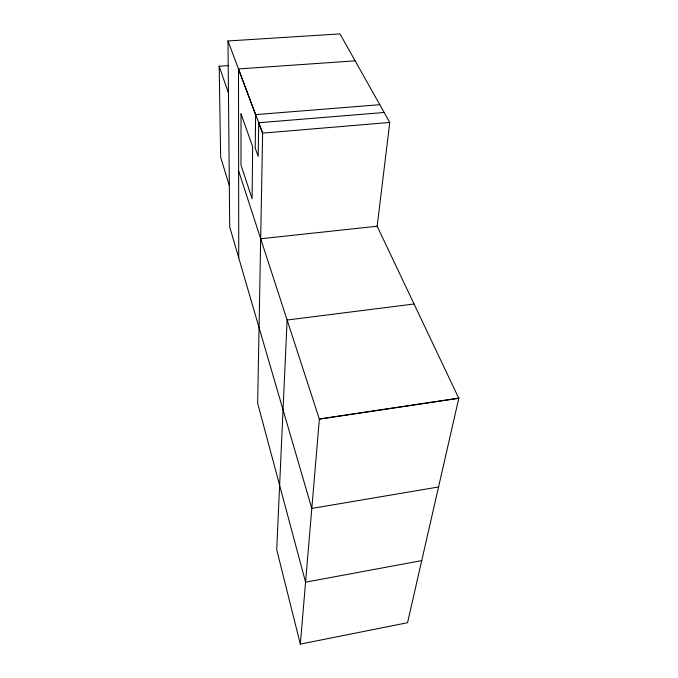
<?xml version="1.0" encoding="UTF-8"?>
<svg xmlns="http://www.w3.org/2000/svg" width="678" height="678" viewBox="0 0 678 678"><rect width="100%" height="100%" fill="white"/><g stroke="black" fill="none" stroke-linecap="round" stroke-linejoin="round"><path stroke-width="1.02" d="M384.172 112.489L258.716 122.735L258.174 156.347L255.216 148.067L255.631 114.709L238.461 69.029M414.055 303.99L287.116 320.024L276.709 549.612L300.337 644.1L407.546 622.726L458.794 398.308L377.171 226.232L389.765 122.447L340 33.9L227.978 40.968L262.623 133.125L257.665 403.308L305.575 582.173L421.733 560.604M300.337 644.1L319.355 419.157L238.631 170.907M438.547 486.974L311.804 508.432L229.706 226.935L227.978 40.968M319.372 418.97L458.837 398.122M319.355 419.157L458.794 398.308M260.691 238.749L377.171 226.232M262.623 133.125L389.765 122.447M255.665 114.607L379.79 104.709M229.325 185.56L220.655 157.288L219.164 66.232L228.596 65.58M355.136 60.834L238.495 68.927L238.741 257.911M258.682 122.828L262.589 133.219M219.164 66.232L228.461 92.979M241.029 113.896L240.995 165.127L252.106 198.722L252.64 146.601L241.029 113.896"/></g></svg>
